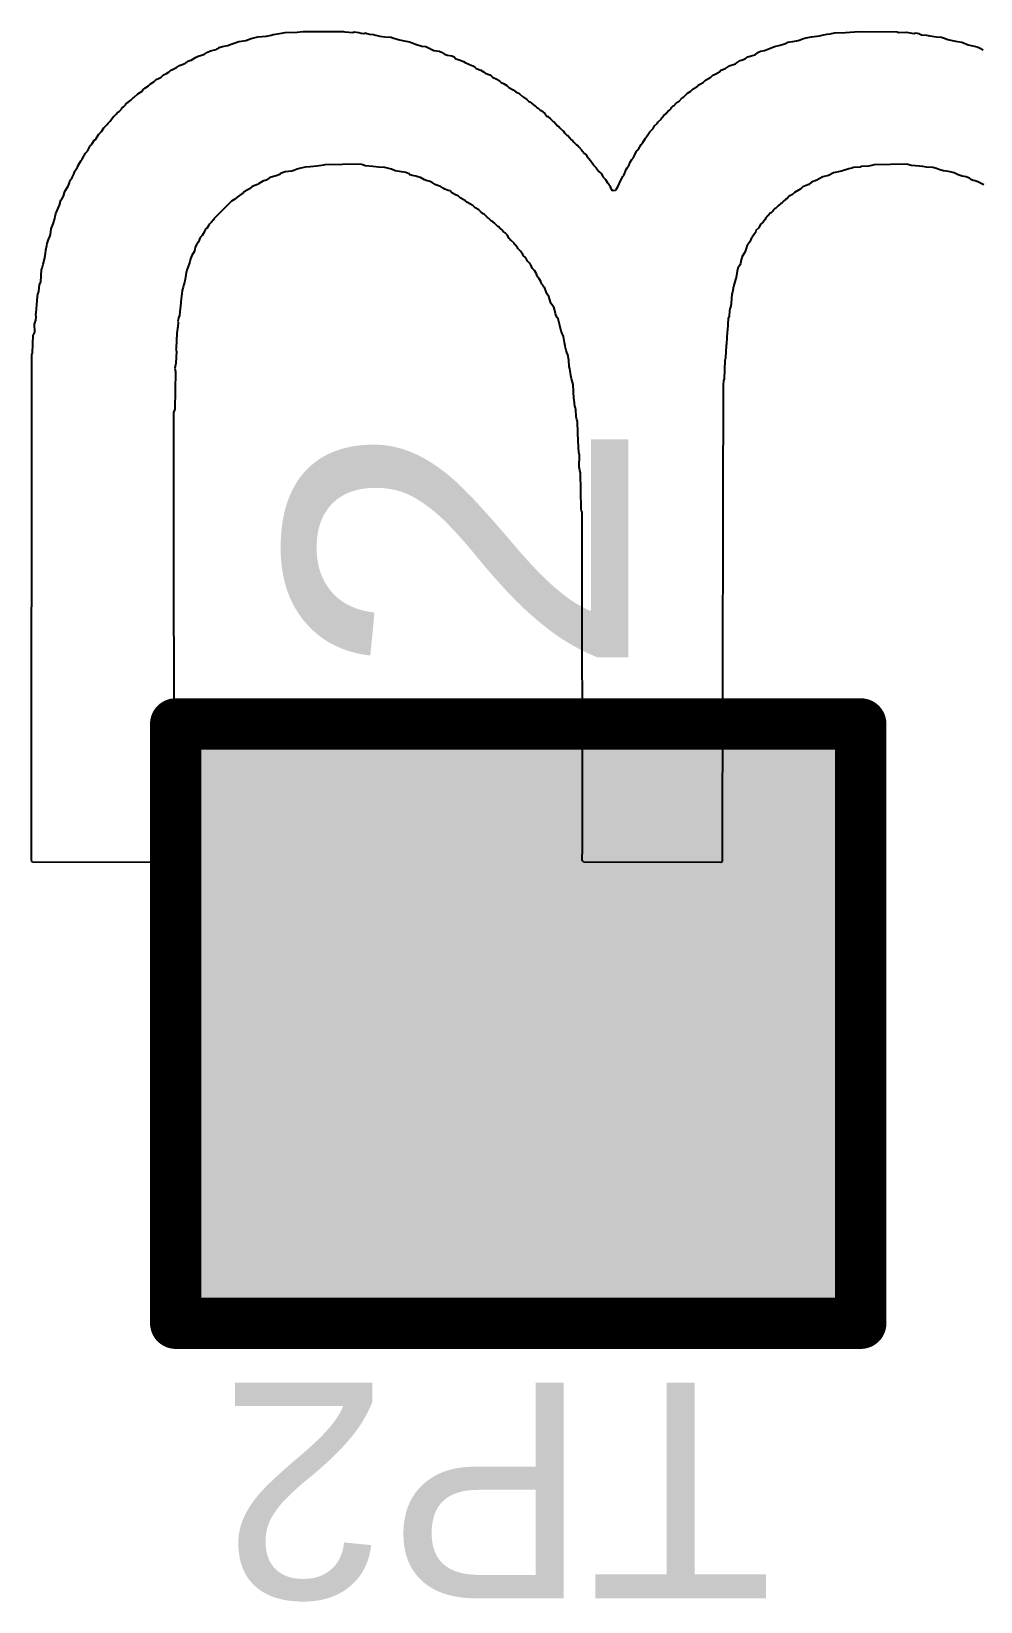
# Model space of a CAD drawing. Header units: inches. Extents: x -0.3 to 12.2, y -3.2 to 4.4.
# Drawn here: x 2.7903 to 2.9012, y 1.7259 to 1.9093 of the extents above; entities that cross this region are included whole.
import ezdxf

# ---------------------------------------------------------------- set-up
doc = ezdxf.new("R2010")
doc.units = ezdxf.units.IN
doc.header["$MEASUREMENT"] = 0
for name, color, linetype in [('Board Layer Stack Bottom Overlay', 54, 'Continuous'), ('Top Assembly', 6, 'Continuous'), ('Top Overlay', 2, 'Continuous'), ('Top Paste', 8, 'Continuous'), ('Top Solder', 216, 'Continuous'), ('TOP_L1', 1, 'Continuous')]:
    doc.layers.add(name, color=color, linetype=linetype)
doc.styles.add('Arial', font='', dxfattribs={"height": 0.2})
doc.styles.get('Arial').set_extended_font_data('Arial')

# ---------------------------------------------------------------- blocks, each defined once
blk = doc.blocks.new('TP_2X1_8_306')
at = {"layer": 'Top Paste'}
blk.add_hatch(color=8, dxfattribs=at).paths.add_polyline_path([(-0.03543, 0.03937), (0.03543, 0.03937), (0.03543, -0.03937), (-0.03543, -0.03937)])
at = {"layer": 'Top Solder'}
blk.add_hatch(color=216, dxfattribs=at).paths.add_polyline_path([(-0.03743, 0.04137), (0.03743, 0.04137), (0.03743, -0.04137), (-0.03743, -0.04137)])
at = {"layer": 'TOP_L1'}
blk.add_hatch(color=1, dxfattribs=at).paths.add_polyline_path([(-0.03543, 0.03937), (0.03543, 0.03937), (0.03543, -0.03937), (-0.03543, -0.03937)])
at = {"layer": 'Top Assembly'}
for points in [[(-0.035, 0.04, 0.006, 0.006, 0), (-0.035, -0.04, 0.006, 0.006, 0)], [(-0.035, 0.04, 0.006, 0.006, 0), (0.035, 0.04, 0.006, 0.006, 0)], [(0.035, 0.04, 0.006, 0.006, 0), (0.035, -0.04, 0.006, 0.006, 0)], [(-0.035, -0.04, 0.006, 0.006, 0), (0.035, -0.04, 0.006, 0.006, 0)]]:
    blk.add_lwpolyline(points, format="xyseb", dxfattribs=at)
for points in [[(-0.0365, 0.04, 0.003, 0.003, 1), (-0.0335, 0.04, 0.003, 0.003, 1)], [(-0.0365, 0.04, 0.003, 0.003, 1), (-0.0335, 0.04, 0.003, 0.003, 1)], [(0.0335, 0.04, 0.003, 0.003, 1), (0.0365, 0.04, 0.003, 0.003, 1)], [(0.0335, 0.04, 0.003, 0.003, 1), (0.0365, 0.04, 0.003, 0.003, 1)], [(-0.0365, -0.04, 0.003, 0.003, 1), (-0.0335, -0.04, 0.003, 0.003, 1)], [(-0.0365, -0.04, 0.003, 0.003, 1), (-0.0335, -0.04, 0.003, 0.003, 1)], [(0.0335, -0.04, 0.003, 0.003, 1), (0.0365, -0.04, 0.003, 0.003, 1)], [(0.0335, -0.04, 0.003, 0.003, 1), (0.0365, -0.04, 0.003, 0.003, 1)]]:
    blk.add_lwpolyline(points, format="xyseb", close=True, dxfattribs=at)
at = {"layer": 'Top Assembly', "style": 'Arial'}
blk.add_text('TP2', height=0.04, dxfattribs=at).set_placement((-0.03143, -0.01285))

msp = doc.modelspace()

# ---------------------------------------------------------------- linework, layer by layer
at = {"layer": 'Board Layer Stack Bottom Overlay'}
for p, q in [((2.82205, 1.90929), (2.82679, 1.90932)), ((2.82679, 1.90932), (2.82696, 1.90926)), ((2.88543, 1.9092), (2.88696, 1.90932)), ((2.88696, 1.90932), (2.89145, 1.90926)), ((2.81225, 1.90744), (2.81265, 1.90755)), ((2.81265, 1.90755), (2.81287, 1.90761)), ((2.81287, 1.90761), (2.81327, 1.90767)), ((2.81327, 1.90767), (2.81356, 1.90778)), ((2.81356, 1.90778), (2.81392, 1.90792)), ((2.81392, 1.90792), (2.81458, 1.90812)), ((2.81458, 1.90812), (2.81512, 1.90821)), ((2.81512, 1.90821), (2.8154, 1.90827)), ((2.8154, 1.90827), (2.81603, 1.90849)), ((2.81603, 1.90849), (2.81634, 1.90858)), ((2.81634, 1.90858), (2.81679, 1.90869)), ((2.81679, 1.90869), (2.81782, 1.90875)), ((2.81782, 1.90875), (2.81799, 1.9088)), ((2.81799, 1.9088), (2.81836, 1.90889)), ((2.81836, 1.90889), (2.81858, 1.90895)), ((2.81858, 1.90895), (2.81887, 1.909)), ((2.81887, 1.909), (2.81955, 1.90912)), ((2.81955, 1.90912), (2.82, 1.90917)), ((2.82, 1.90917), (2.82137, 1.90923)), ((2.82137, 1.90923), (2.82205, 1.90929)), ((2.82696, 1.90926), (2.82787, 1.9092)), ((2.82787, 1.9092), (2.82804, 1.90926)), ((2.82804, 1.90926), (2.82858, 1.90917)), ((2.82858, 1.90917), (2.82887, 1.90912)), ((2.82887, 1.90912), (2.82918, 1.90909)), ((2.82918, 1.90909), (2.82935, 1.90915)), ((2.82935, 1.90915), (2.82952, 1.90909)), ((2.82952, 1.90909), (2.82983, 1.909)), ((2.82983, 1.909), (2.83029, 1.90895)), ((2.83029, 1.90895), (2.83057, 1.90889)), ((2.83057, 1.90889), (2.83105, 1.90875)), ((2.83105, 1.90875), (2.83162, 1.90869)), ((2.83162, 1.90869), (2.83236, 1.90863)), ((2.83236, 1.90863), (2.83265, 1.90852)), ((2.83265, 1.90852), (2.83296, 1.90844)), ((2.83296, 1.90844), (2.83319, 1.90838)), ((2.83319, 1.90838), (2.83367, 1.90824)), ((2.83367, 1.90824), (2.83407, 1.90818)), ((2.83407, 1.90818), (2.83429, 1.90812)), ((2.83429, 1.90812), (2.83463, 1.90807)), ((2.83463, 1.90807), (2.8352, 1.90784)), ((2.8352, 1.90784), (2.83594, 1.90761)), ((2.83594, 1.90761), (2.8364, 1.90755)), ((2.8364, 1.90755), (2.83736, 1.9071)), ((2.87685, 1.90744), (2.87713, 1.90755)), ((2.87713, 1.90755), (2.87778, 1.9077)), ((2.87778, 1.9077), (2.87841, 1.90792)), ((2.87841, 1.90792), (2.87869, 1.90804)), ((2.87869, 1.90804), (2.87892, 1.90809)), ((2.87892, 1.90809), (2.87926, 1.90815)), ((2.87926, 1.90815), (2.87989, 1.90827)), ((2.87989, 1.90827), (2.88011, 1.90832)), ((2.88011, 1.90832), (2.8804, 1.90844)), ((2.8804, 1.90844), (2.88077, 1.90858)), ((2.88077, 1.90858), (2.88145, 1.90869)), ((2.88145, 1.90869), (2.88239, 1.90878)), ((2.88239, 1.90878), (2.88287, 1.90892)), ((2.88287, 1.90892), (2.88327, 1.90898)), ((2.88327, 1.90898), (2.88361, 1.90903)), ((2.88361, 1.90903), (2.88378, 1.90909)), ((2.88378, 1.90909), (2.88418, 1.90915)), ((2.88418, 1.90915), (2.88543, 1.9092)), ((2.89145, 1.90926), (2.89162, 1.9092)), ((2.89162, 1.9092), (2.89256, 1.90923)), ((2.89256, 1.90923), (2.89318, 1.90912)), ((2.89318, 1.90912), (2.89344, 1.90909)), ((2.89344, 1.90909), (2.89361, 1.90915)), ((2.89361, 1.90915), (2.89398, 1.90906)), ((2.89398, 1.90906), (2.89429, 1.90892)), ((2.89429, 1.90892), (2.89486, 1.90886)), ((2.89486, 1.90886), (2.89528, 1.90878)), ((2.89528, 1.90878), (2.89605, 1.90869)), ((2.89605, 1.90869), (2.89662, 1.90863)), ((2.89662, 1.90863), (2.89685, 1.90858)), ((2.89685, 1.90858), (2.89739, 1.90838)), ((2.89739, 1.90838), (2.89787, 1.90824)), ((2.89787, 1.90824), (2.89827, 1.90818)), ((2.89827, 1.90818), (2.89849, 1.90812)), ((2.89849, 1.90812), (2.899, 1.90807)), ((2.899, 1.90807), (2.89974, 1.90773)), ((2.89974, 1.90773), (2.90043, 1.90761)), ((2.90043, 1.90761), (2.90079, 1.90753)), ((2.90079, 1.90753), (2.90108, 1.90741)), ((2.80827, 1.90557), (2.80839, 1.90568)), ((2.80839, 1.90568), (2.8085, 1.90574)), ((2.8085, 1.90574), (2.80861, 1.90585)), ((2.80861, 1.90585), (2.80884, 1.90591)), ((2.80884, 1.90591), (2.80901, 1.90596)), ((2.80901, 1.90596), (2.80952, 1.90625)), ((2.80952, 1.90625), (2.80981, 1.90642)), ((2.80981, 1.90642), (2.8102, 1.90653)), ((2.8102, 1.90653), (2.81057, 1.90667)), ((2.81057, 1.90667), (2.81091, 1.9069)), ((2.81091, 1.9069), (2.81128, 1.90704)), ((2.81128, 1.90704), (2.81194, 1.90719)), ((2.81194, 1.90719), (2.81202, 1.90727)), ((2.81202, 1.90727), (2.81214, 1.90733)), ((2.81214, 1.90733), (2.81225, 1.90744)), ((2.83736, 1.9071), (2.83796, 1.90702)), ((2.83796, 1.90702), (2.83824, 1.9069)), ((2.83824, 1.9069), (2.83858, 1.90667)), ((2.83858, 1.90667), (2.83895, 1.90653)), ((2.83895, 1.90653), (2.83943, 1.90645)), ((2.83943, 1.90645), (2.83972, 1.90633)), ((2.83972, 1.90633), (2.83992, 1.90613)), ((2.83992, 1.90613), (2.8402, 1.90602)), ((2.8402, 1.90602), (2.84043, 1.90596)), ((2.84043, 1.90596), (2.8408, 1.90582)), ((2.8408, 1.90582), (2.841, 1.90568)), ((2.841, 1.90568), (2.84151, 1.90545)), ((2.87256, 1.90554), (2.87276, 1.90568)), ((2.87276, 1.90568), (2.8731, 1.90591)), ((2.8731, 1.90591), (2.87341, 1.90599)), ((2.87341, 1.90599), (2.87369, 1.90611)), ((2.87369, 1.90611), (2.87389, 1.90625)), ((2.87389, 1.90625), (2.87401, 1.90636)), ((2.87401, 1.90636), (2.8744, 1.90648)), ((2.8744, 1.90648), (2.87486, 1.90659)), ((2.87486, 1.90659), (2.87517, 1.90684)), ((2.87517, 1.90684), (2.87548, 1.90699)), ((2.87548, 1.90699), (2.87597, 1.90707)), ((2.87597, 1.90707), (2.87653, 1.9073)), ((2.87653, 1.9073), (2.87685, 1.90744)), ((2.90108, 1.90741), (2.9015, 1.90716)), ((2.80492, 1.90369), (2.8052, 1.90381)), ((2.8052, 1.90381), (2.80549, 1.90398)), ((2.80549, 1.90398), (2.80577, 1.90426)), ((2.80577, 1.90426), (2.80614, 1.9044)), ((2.80614, 1.9044), (2.80645, 1.9046)), ((2.80645, 1.9046), (2.80657, 1.90471)), ((2.80657, 1.90471), (2.80668, 1.90477)), ((2.80668, 1.90477), (2.80731, 1.90511)), ((2.80731, 1.90511), (2.80765, 1.90534)), ((2.80765, 1.90534), (2.80827, 1.90557)), ((2.84151, 1.90545), (2.84188, 1.90531)), ((2.84188, 1.90531), (2.84219, 1.90511)), ((2.84219, 1.90511), (2.8423, 1.905)), ((2.8423, 1.905), (2.84284, 1.9048)), ((2.84284, 1.9048), (2.84316, 1.9046)), ((2.84316, 1.9046), (2.84333, 1.90443)), ((2.84333, 1.90443), (2.84387, 1.90423)), ((2.84387, 1.90423), (2.84407, 1.90409)), ((2.84407, 1.90409), (2.84418, 1.90398)), ((2.84418, 1.90398), (2.84429, 1.90392)), ((2.84429, 1.90392), (2.84469, 1.90375)), ((2.86906, 1.90363), (2.86969, 1.90398)), ((2.86969, 1.90398), (2.86992, 1.9042)), ((2.86992, 1.9042), (2.8702, 1.90432)), ((2.8702, 1.90432), (2.87071, 1.9046)), ((2.87071, 1.9046), (2.87088, 1.90477)), ((2.87088, 1.90477), (2.87142, 1.90497)), ((2.87142, 1.90497), (2.87176, 1.9052)), ((2.87176, 1.9052), (2.87185, 1.90528)), ((2.87185, 1.90528), (2.87256, 1.90554)), ((2.80231, 1.90159), (2.80276, 1.90204)), ((2.80276, 1.90204), (2.80327, 1.90233)), ((2.80327, 1.90233), (2.80336, 1.90241)), ((2.80336, 1.90241), (2.80341, 1.90253)), ((2.80341, 1.90253), (2.8035, 1.90261)), ((2.8035, 1.90261), (2.80361, 1.90267)), ((2.80361, 1.90267), (2.80401, 1.90295)), ((2.80401, 1.90295), (2.80424, 1.90318)), ((2.80424, 1.90318), (2.80464, 1.90341)), ((2.80464, 1.90341), (2.80492, 1.90369)), ((2.84469, 1.90375), (2.84497, 1.90358)), ((2.84497, 1.90358), (2.8452, 1.90335)), ((2.8452, 1.90335), (2.84549, 1.90324)), ((2.84549, 1.90324), (2.84588, 1.90301)), ((2.84588, 1.90301), (2.84611, 1.90278)), ((2.84611, 1.90278), (2.84662, 1.9025)), ((2.84662, 1.9025), (2.84693, 1.90224)), ((2.84693, 1.90224), (2.84725, 1.9021)), ((2.84725, 1.9021), (2.84736, 1.90204)), ((2.84736, 1.90204), (2.8477, 1.9017)), ((2.86651, 1.90165), (2.86696, 1.9021)), ((2.86696, 1.9021), (2.86736, 1.90233)), ((2.86736, 1.90233), (2.86764, 1.90261)), ((2.86764, 1.90261), (2.86804, 1.90284)), ((2.86804, 1.90284), (2.86824, 1.90298)), ((2.86824, 1.90298), (2.86827, 1.90307)), ((2.86827, 1.90307), (2.86838, 1.90312)), ((2.86838, 1.90312), (2.86878, 1.90335)), ((2.86878, 1.90335), (2.86906, 1.90363)), ((2.80055, 1.89994), (2.80086, 1.90025)), ((2.80086, 1.90025), (2.80091, 1.90037)), ((2.80091, 1.90037), (2.801, 1.90045)), ((2.801, 1.90045), (2.80111, 1.90051)), ((2.80111, 1.90051), (2.80137, 1.90077)), ((2.80137, 1.90077), (2.80143, 1.90088)), ((2.80143, 1.90088), (2.80151, 1.90096)), ((2.80151, 1.90096), (2.80162, 1.90102)), ((2.80162, 1.90102), (2.80194, 1.90128)), ((2.80194, 1.90128), (2.80219, 1.90153)), ((2.80219, 1.90153), (2.80231, 1.90159)), ((2.8477, 1.9017), (2.84781, 1.90165)), ((2.84781, 1.90165), (2.84821, 1.90136)), ((2.84821, 1.90136), (2.84844, 1.90113)), ((2.84844, 1.90113), (2.84855, 1.90108)), ((2.84855, 1.90108), (2.84895, 1.90079)), ((2.84895, 1.90079), (2.84918, 1.90057)), ((2.84918, 1.90057), (2.84929, 1.90051)), ((2.84929, 1.90051), (2.84941, 1.9004)), ((2.84941, 1.9004), (2.84952, 1.90034)), ((2.84952, 1.90034), (2.84975, 1.90011)), ((2.86486, 1.90011), (2.86506, 1.90031)), ((2.86506, 1.90031), (2.86511, 1.90042)), ((2.86511, 1.90042), (2.86531, 1.90062)), ((2.86531, 1.90062), (2.86543, 1.90068)), ((2.86543, 1.90068), (2.86557, 1.90082)), ((2.86557, 1.90082), (2.8656, 1.90091)), ((2.8656, 1.90091), (2.86571, 1.90096)), ((2.86571, 1.90096), (2.86583, 1.90108)), ((2.86583, 1.90108), (2.86594, 1.90113)), ((2.86594, 1.90113), (2.86639, 1.90159)), ((2.86639, 1.90159), (2.86651, 1.90165)), ((2.79881, 1.89804), (2.79921, 1.89844)), ((2.79921, 1.89844), (2.79927, 1.89855)), ((2.79927, 1.89855), (2.79955, 1.89883)), ((2.79955, 1.89883), (2.79961, 1.89895)), ((2.79961, 1.89895), (2.79992, 1.89937)), ((2.79992, 1.89937), (2.80003, 1.89943)), ((2.80003, 1.89943), (2.80029, 1.89969)), ((2.80029, 1.89969), (2.80035, 1.8998)), ((2.80035, 1.8998), (2.80043, 1.89988)), ((2.80043, 1.89988), (2.80055, 1.89994)), ((2.84975, 1.90011), (2.84986, 1.90006)), ((2.84986, 1.90006), (2.85029, 1.89974)), ((2.85029, 1.89974), (2.85034, 1.89963)), ((2.85034, 1.89963), (2.85054, 1.89943)), ((2.85054, 1.89943), (2.85066, 1.89937)), ((2.85066, 1.89937), (2.85097, 1.89912)), ((2.85097, 1.89912), (2.85128, 1.89881)), ((2.85128, 1.89881), (2.85139, 1.89875)), ((2.85139, 1.89875), (2.85154, 1.89855)), ((2.85154, 1.89855), (2.85179, 1.89829)), ((2.86313, 1.89827), (2.86347, 1.89861)), ((2.86347, 1.89861), (2.86352, 1.89872)), ((2.86352, 1.89872), (2.86392, 1.89912)), ((2.86392, 1.89912), (2.86398, 1.89923)), ((2.86398, 1.89923), (2.86409, 1.89935)), ((2.86409, 1.89935), (2.86415, 1.89946)), ((2.86415, 1.89946), (2.86449, 1.89974)), ((2.86449, 1.89974), (2.86455, 1.89986)), ((2.86455, 1.89986), (2.86475, 1.90006)), ((2.86475, 1.90006), (2.86486, 1.90011)), ((2.79745, 1.89622), (2.7977, 1.89665)), ((2.7977, 1.89665), (2.79782, 1.8967)), ((2.79782, 1.8967), (2.7979, 1.89679)), ((2.7979, 1.89679), (2.79796, 1.8969)), ((2.79796, 1.8969), (2.79824, 1.8973)), ((2.79824, 1.8973), (2.79847, 1.89753)), ((2.79847, 1.89753), (2.79853, 1.89764)), ((2.79853, 1.89764), (2.79881, 1.89804)), ((2.85179, 1.89829), (2.85191, 1.89824)), ((2.85191, 1.89824), (2.85205, 1.89804)), ((2.85205, 1.89804), (2.85236, 1.89773)), ((2.85236, 1.89773), (2.85247, 1.89767)), ((2.85247, 1.89767), (2.85262, 1.89747)), ((2.85262, 1.89747), (2.85287, 1.89721)), ((2.85287, 1.89721), (2.85298, 1.89716)), ((2.85298, 1.89716), (2.85307, 1.89707)), ((2.85307, 1.89707), (2.85313, 1.89696)), ((2.85313, 1.89696), (2.85344, 1.89665)), ((2.85344, 1.89665), (2.85355, 1.89659)), ((2.85355, 1.89659), (2.8537, 1.89639)), ((2.86176, 1.89633), (2.86205, 1.89685)), ((2.86205, 1.89685), (2.86222, 1.89702)), ((2.86222, 1.89702), (2.86227, 1.89713)), ((2.86227, 1.89713), (2.8625, 1.89747)), ((2.8625, 1.89747), (2.86256, 1.89758)), ((2.86256, 1.89758), (2.86296, 1.89798)), ((2.86296, 1.89798), (2.86313, 1.89827)), ((2.79631, 1.89446), (2.79665, 1.89508)), ((2.79665, 1.89508), (2.79688, 1.89531)), ((2.79688, 1.89531), (2.79722, 1.89594)), ((2.79722, 1.89594), (2.79739, 1.89611)), ((2.79739, 1.89611), (2.79745, 1.89622)), ((2.8537, 1.89639), (2.85401, 1.89608)), ((2.85401, 1.89608), (2.85412, 1.89602)), ((2.85412, 1.89602), (2.85426, 1.89582)), ((2.85426, 1.89582), (2.8546, 1.89548)), ((2.8546, 1.89548), (2.85466, 1.89537)), ((2.85466, 1.89537), (2.85492, 1.89506)), ((2.85492, 1.89506), (2.85517, 1.89486)), ((2.85517, 1.89486), (2.85523, 1.89474)), ((2.85523, 1.89474), (2.85563, 1.89423)), ((2.86063, 1.89452), (2.8608, 1.89491)), ((2.8608, 1.89491), (2.86102, 1.89531)), ((2.86102, 1.89531), (2.86119, 1.89548)), ((2.86119, 1.89548), (2.86154, 1.89611)), ((2.86154, 1.89611), (2.86176, 1.89633)), ((2.79529, 1.89264), (2.79543, 1.89301)), ((2.79543, 1.89301), (2.79566, 1.89335)), ((2.79566, 1.89335), (2.79574, 1.89344)), ((2.79574, 1.89344), (2.79586, 1.89372)), ((2.79586, 1.89372), (2.79614, 1.89423)), ((2.79614, 1.89423), (2.79626, 1.89435)), ((2.79626, 1.89435), (2.79631, 1.89446)), ((2.81998, 1.8929), (2.81944, 1.8927)), ((2.82077, 1.89301), (2.81998, 1.8929)), ((2.821, 1.89307), (2.82077, 1.89301)), ((2.82137, 1.89321), (2.821, 1.89307)), ((2.82165, 1.89332), (2.82137, 1.89321)), ((2.82233, 1.89344), (2.82165, 1.89332)), ((2.8229, 1.89349), (2.82233, 1.89344)), ((2.82367, 1.89358), (2.8229, 1.89349)), ((2.82424, 1.89364), (2.82367, 1.89358)), ((2.82446, 1.89369), (2.82424, 1.89364)), ((2.82463, 1.89375), (2.82446, 1.89369)), ((2.82873, 1.89381), (2.82463, 1.89375)), ((2.82904, 1.89372), (2.82873, 1.89381)), ((2.82932, 1.89361), (2.82904, 1.89372)), ((2.83023, 1.89355), (2.82932, 1.89361)), ((2.83088, 1.89346), (2.83023, 1.89355)), ((2.83162, 1.89341), (2.83088, 1.89346)), ((2.83208, 1.89329), (2.83162, 1.89341)), ((2.83239, 1.89321), (2.83208, 1.89329)), ((2.83284, 1.89304), (2.83239, 1.89321)), ((2.83407, 1.89284), (2.83284, 1.89304)), ((2.83446, 1.89267), (2.83407, 1.89284)), ((2.85563, 1.89423), (2.85591, 1.89383)), ((2.85591, 1.89383), (2.85597, 1.89372)), ((2.85597, 1.89372), (2.85631, 1.89338)), ((2.85631, 1.89338), (2.85637, 1.89327)), ((2.85637, 1.89327), (2.85662, 1.89295)), ((2.85662, 1.89295), (2.85688, 1.8927)), ((2.85955, 1.89247), (2.8598, 1.89318)), ((2.8598, 1.89318), (2.85994, 1.89338)), ((2.85994, 1.89338), (2.86017, 1.89372)), ((2.86017, 1.89372), (2.86026, 1.89403)), ((2.86026, 1.89403), (2.86046, 1.89435)), ((2.86046, 1.89435), (2.86063, 1.89452)), ((2.88403, 1.89281), (2.88344, 1.8925)), ((2.88497, 1.89301), (2.88403, 1.89281)), ((2.8858, 1.89327), (2.88497, 1.89301)), ((2.88616, 1.89335), (2.8858, 1.89327)), ((2.88634, 1.89341), (2.88616, 1.89335)), ((2.88713, 1.89346), (2.88634, 1.89341)), ((2.8873, 1.89352), (2.88713, 1.89346)), ((2.8881, 1.89358), (2.8873, 1.89352)), ((2.88849, 1.89364), (2.8881, 1.89358)), ((2.88878, 1.89375), (2.88849, 1.89364)), ((2.89258, 1.89381), (2.88878, 1.89375)), ((2.89307, 1.89366), (2.89258, 1.89381)), ((2.89358, 1.89361), (2.89307, 1.89366)), ((2.89446, 1.89352), (2.89358, 1.89361)), ((2.89486, 1.89346), (2.89446, 1.89352)), ((2.8956, 1.89341), (2.89486, 1.89346)), ((2.89605, 1.89329), (2.8956, 1.89341)), ((2.89642, 1.89315), (2.89605, 1.89329)), ((2.89687, 1.89304), (2.89642, 1.89315)), ((2.89716, 1.89298), (2.89687, 1.89304)), ((2.89764, 1.8929), (2.89716, 1.89298)), ((2.8981, 1.89278), (2.89764, 1.8929)), ((2.79427, 1.89071), (2.79464, 1.89125)), ((2.79464, 1.89125), (2.79478, 1.89162)), ((2.79478, 1.89162), (2.79484, 1.89185)), ((2.79484, 1.89185), (2.79512, 1.89224)), ((2.79512, 1.89224), (2.79529, 1.89264)), ((2.81611, 1.89119), (2.81583, 1.89091)), ((2.81674, 1.89142), (2.81611, 1.89119)), ((2.81685, 1.89153), (2.81674, 1.89142)), ((2.81736, 1.89182), (2.81685, 1.89153)), ((2.81776, 1.89193), (2.81736, 1.89182)), ((2.81816, 1.89221), (2.81776, 1.89193)), ((2.81836, 1.8923), (2.81816, 1.89221)), ((2.81895, 1.89244), (2.81836, 1.8923)), ((2.81935, 1.89261), (2.81895, 1.89244)), ((2.81944, 1.8927), (2.81935, 1.89261)), ((2.83455, 1.89258), (2.83446, 1.89267)), ((2.83483, 1.89247), (2.83455, 1.89258)), ((2.83526, 1.89239), (2.83483, 1.89247)), ((2.83549, 1.89233), (2.83526, 1.89239)), ((2.8358, 1.89224), (2.83549, 1.89233)), ((2.83625, 1.89196), (2.8358, 1.89224)), ((2.83657, 1.89187), (2.83625, 1.89196)), ((2.83679, 1.89182), (2.83657, 1.89187)), ((2.83716, 1.89168), (2.83679, 1.89182)), ((2.8375, 1.89145), (2.83716, 1.89168)), ((2.83779, 1.89133), (2.8375, 1.89145)), ((2.8381, 1.89125), (2.83779, 1.89133)), ((2.83844, 1.89102), (2.8381, 1.89125)), ((2.83864, 1.89088), (2.83844, 1.89102)), ((2.85688, 1.8927), (2.8571, 1.8923)), ((2.8571, 1.8923), (2.85739, 1.89202)), ((2.85739, 1.89202), (2.85762, 1.89162)), ((2.85762, 1.89162), (2.85773, 1.8915)), ((2.85773, 1.8915), (2.85779, 1.89139)), ((2.85779, 1.89139), (2.8579, 1.89128)), ((2.8579, 1.89128), (2.85796, 1.89105)), ((2.85796, 1.89105), (2.85816, 1.89074)), ((2.85869, 1.89094), (2.85887, 1.89122)), ((2.85887, 1.89122), (2.85915, 1.89185)), ((2.85915, 1.89185), (2.85943, 1.89236)), ((2.85943, 1.89236), (2.85955, 1.89247)), ((2.88045, 1.89116), (2.8802, 1.89091)), ((2.88082, 1.89131), (2.88045, 1.89116)), ((2.88114, 1.89145), (2.88082, 1.89131)), ((2.88145, 1.8917), (2.88114, 1.89145)), ((2.88207, 1.89193), (2.88145, 1.8917)), ((2.88236, 1.8921), (2.88207, 1.89193)), ((2.88276, 1.89233), (2.88236, 1.8921)), ((2.88344, 1.8925), (2.88276, 1.89233)), ((2.89858, 1.89258), (2.8981, 1.89278)), ((2.89903, 1.89241), (2.89858, 1.89258)), ((2.89952, 1.89233), (2.89903, 1.89241)), ((2.8998, 1.89221), (2.89952, 1.89233)), ((2.89991, 1.89216), (2.8998, 1.89221)), ((2.90006, 1.89202), (2.89991, 1.89216)), ((2.90034, 1.8919), (2.90006, 1.89202)), ((2.90057, 1.89185), (2.90034, 1.8919)), ((2.90088, 1.89176), (2.90057, 1.89185)), ((2.90159, 1.89139), (2.90088, 1.89176)), ((2.79364, 1.889), (2.79378, 1.8896)), ((2.79378, 1.8896), (2.79393, 1.8898)), ((2.79393, 1.8898), (2.7941, 1.89008)), ((2.7941, 1.89008), (2.79421, 1.89048)), ((2.79421, 1.89048), (2.79427, 1.89071)), ((2.81373, 1.88949), (2.81165, 1.88741)), ((2.81412, 1.88972), (2.81373, 1.88949)), ((2.81438, 1.88997), (2.81412, 1.88972)), ((2.81492, 1.89034), (2.81438, 1.88997)), ((2.81503, 1.8904), (2.81492, 1.89034)), ((2.8152, 1.89057), (2.81503, 1.8904)), ((2.81583, 1.89091), (2.8152, 1.89057)), ((2.83901, 1.89074), (2.83864, 1.89088)), ((2.83924, 1.89068), (2.83901, 1.89074)), ((2.83946, 1.89045), (2.83924, 1.89068)), ((2.83997, 1.89017), (2.83946, 1.89045)), ((2.8402, 1.89011), (2.83997, 1.89017)), ((2.84043, 1.88989), (2.8402, 1.89011)), ((2.84105, 1.88954), (2.84043, 1.88989)), ((2.84128, 1.88932), (2.84105, 1.88954)), ((2.84191, 1.88898), (2.84128, 1.88932)), ((2.85816, 1.89074), (2.85855, 1.89079)), ((2.85855, 1.89079), (2.85869, 1.89094)), ((2.87787, 1.8892), (2.87756, 1.88895)), ((2.87798, 1.88926), (2.87787, 1.8892)), ((2.87801, 1.88935), (2.87798, 1.88926)), ((2.87813, 1.88946), (2.87801, 1.88935)), ((2.87844, 1.88972), (2.87813, 1.88946)), ((2.87855, 1.88977), (2.87844, 1.88972)), ((2.87884, 1.89006), (2.87855, 1.88977)), ((2.87923, 1.89028), (2.87884, 1.89006)), ((2.87946, 1.89051), (2.87923, 1.89028)), ((2.8802, 1.89091), (2.87946, 1.89051)), ((2.79288, 1.88682), (2.79307, 1.88747)), ((2.79307, 1.88747), (2.79313, 1.8877)), ((2.79313, 1.8877), (2.79319, 1.88804)), ((2.79319, 1.88804), (2.79364, 1.889)), ((2.8116, 1.8873), (2.81134, 1.88699)), ((2.81165, 1.88741), (2.8116, 1.8873)), ((2.84219, 1.88869), (2.84191, 1.88898)), ((2.84259, 1.88847), (2.84219, 1.88869)), ((2.84279, 1.88827), (2.84259, 1.88847)), ((2.8431, 1.88801), (2.84279, 1.88827)), ((2.84321, 1.88795), (2.8431, 1.88801)), ((2.84361, 1.88756), (2.84321, 1.88795)), ((2.84372, 1.8875), (2.84361, 1.88756)), ((2.84407, 1.88716), (2.84372, 1.8875)), ((2.87602, 1.88736), (2.87577, 1.88699)), ((2.87608, 1.88747), (2.87602, 1.88736)), ((2.87636, 1.88776), (2.87608, 1.88747)), ((2.87642, 1.88787), (2.87636, 1.88776)), ((2.87662, 1.88807), (2.87642, 1.88787)), ((2.87673, 1.88812), (2.87662, 1.88807)), ((2.87693, 1.88832), (2.87673, 1.88812)), ((2.87699, 1.88844), (2.87693, 1.88832)), ((2.87713, 1.88858), (2.87699, 1.88844)), ((2.87724, 1.88864), (2.87713, 1.88858)), ((2.87756, 1.88895), (2.87724, 1.88864)), ((2.79251, 1.88537), (2.79256, 1.8856)), ((2.79256, 1.8856), (2.79265, 1.88625)), ((2.79265, 1.88625), (2.79288, 1.88682)), ((2.81029, 1.88548), (2.81006, 1.88526)), ((2.81052, 1.88588), (2.81029, 1.88548)), ((2.81063, 1.88616), (2.81052, 1.88588)), ((2.81071, 1.88625), (2.81063, 1.88616)), ((2.81083, 1.88631), (2.81071, 1.88625)), ((2.81108, 1.88668), (2.81083, 1.88631)), ((2.81114, 1.88679), (2.81108, 1.88668)), ((2.81134, 1.88699), (2.81114, 1.88679)), ((2.84418, 1.8871), (2.84407, 1.88716)), ((2.84429, 1.88699), (2.84418, 1.8871)), ((2.84441, 1.88693), (2.84429, 1.88699)), ((2.8448, 1.88653), (2.84441, 1.88693)), ((2.84492, 1.88648), (2.8448, 1.88653)), ((2.84503, 1.88636), (2.84492, 1.88648)), ((2.84514, 1.88631), (2.84503, 1.88636)), ((2.8454, 1.88605), (2.84514, 1.88631)), ((2.84546, 1.88594), (2.8454, 1.88605)), ((2.84554, 1.88585), (2.84546, 1.88594)), ((2.84566, 1.88579), (2.84554, 1.88585)), ((2.84591, 1.88554), (2.84566, 1.88579)), ((2.84614, 1.88514), (2.84591, 1.88554)), ((2.87489, 1.88582), (2.87452, 1.88528)), ((2.87494, 1.88605), (2.87489, 1.88582)), ((2.87528, 1.88639), (2.87494, 1.88605)), ((2.87551, 1.88679), (2.87528, 1.88639)), ((2.87565, 1.88693), (2.87551, 1.88679)), ((2.87577, 1.88699), (2.87565, 1.88693)), ((2.79199, 1.88338), (2.79205, 1.88378)), ((2.79205, 1.88378), (2.79214, 1.88432)), ((2.79214, 1.88432), (2.79219, 1.88454)), ((2.79219, 1.88454), (2.79236, 1.885)), ((2.79236, 1.885), (2.79251, 1.88537)), ((2.80938, 1.88366), (2.8091, 1.88315)), ((2.80949, 1.88412), (2.80938, 1.88366)), ((2.80961, 1.8844), (2.80949, 1.88412)), ((2.80972, 1.88452), (2.80961, 1.8844)), ((2.80986, 1.88472), (2.80972, 1.88452)), ((2.81006, 1.88526), (2.80986, 1.88472)), ((2.8462, 1.88503), (2.84614, 1.88514)), ((2.84628, 1.88494), (2.8462, 1.88503)), ((2.84639, 1.88489), (2.84628, 1.88494)), ((2.84671, 1.88457), (2.84639, 1.88489)), ((2.84676, 1.88446), (2.84671, 1.88457)), ((2.84685, 1.88437), (2.84676, 1.88446)), ((2.8471, 1.88406), (2.84685, 1.88437)), ((2.84716, 1.88395), (2.8471, 1.88406)), ((2.84745, 1.88366), (2.84716, 1.88395)), ((2.84773, 1.88327), (2.84745, 1.88366)), ((2.87375, 1.88372), (2.87364, 1.88344)), ((2.87381, 1.88395), (2.87375, 1.88372)), ((2.87392, 1.88435), (2.87381, 1.88395)), ((2.87401, 1.88443), (2.87392, 1.88435)), ((2.87426, 1.88474), (2.87401, 1.88443)), ((2.87443, 1.8852), (2.87426, 1.88474)), ((2.87452, 1.88528), (2.87443, 1.8852)), ((2.7916, 1.88168), (2.79171, 1.88213)), ((2.79171, 1.88213), (2.79188, 1.8827)), ((2.79188, 1.8827), (2.79199, 1.88338)), ((2.80878, 1.88216), (2.80853, 1.88156)), ((2.80884, 1.88239), (2.80878, 1.88216)), ((2.80893, 1.88276), (2.80884, 1.88239)), ((2.8091, 1.88315), (2.80893, 1.88276)), ((2.84779, 1.88315), (2.84773, 1.88327)), ((2.84807, 1.88287), (2.84779, 1.88315)), ((2.8483, 1.88247), (2.84807, 1.88287)), ((2.84853, 1.88224), (2.8483, 1.88247)), ((2.84858, 1.88213), (2.84853, 1.88224)), ((2.84867, 1.88205), (2.84858, 1.88213)), ((2.84881, 1.88168), (2.84867, 1.88205)), ((2.87307, 1.88202), (2.87284, 1.88168)), ((2.87315, 1.88222), (2.87307, 1.88202)), ((2.87324, 1.88264), (2.87315, 1.88222)), ((2.87335, 1.88304), (2.87324, 1.88264)), ((2.87364, 1.88344), (2.87335, 1.88304)), ((2.79131, 1.87974), (2.79143, 1.88003)), ((2.79143, 1.88003), (2.79154, 1.88151)), ((2.79154, 1.88151), (2.7916, 1.88168)), ((2.80822, 1.88), (2.80816, 1.87977)), ((2.8083, 1.88037), (2.80822, 1.88)), ((2.80836, 1.8806), (2.8083, 1.88037)), ((2.80841, 1.88116), (2.80836, 1.8806)), ((2.80853, 1.88156), (2.80841, 1.88116)), ((2.84909, 1.88139), (2.84881, 1.88168)), ((2.84932, 1.88099), (2.84909, 1.88139)), ((2.84943, 1.88071), (2.84932, 1.88099)), ((2.84949, 1.8806), (2.84943, 1.88071)), ((2.8496, 1.88048), (2.84949, 1.8806)), ((2.84983, 1.88009), (2.8496, 1.88048)), ((2.84995, 1.8798), (2.84983, 1.88009)), ((2.87259, 1.88034), (2.87233, 1.87952)), ((2.87264, 1.88057), (2.87259, 1.88034)), ((2.87276, 1.88131), (2.87264, 1.88057)), ((2.87284, 1.88168), (2.87276, 1.88131)), ((2.79097, 1.87736), (2.79106, 1.87835)), ((2.79106, 1.87835), (2.79111, 1.87864)), ((2.79111, 1.87864), (2.7912, 1.87895)), ((2.7912, 1.87895), (2.79131, 1.87974)), ((2.80782, 1.87812), (2.80776, 1.87722)), ((2.8079, 1.87866), (2.80782, 1.87812)), ((2.80796, 1.87906), (2.8079, 1.87866)), ((2.80807, 1.87946), (2.80796, 1.87906)), ((2.80816, 1.87977), (2.80807, 1.87946)), ((2.85012, 1.87963), (2.84995, 1.8798)), ((2.85017, 1.87952), (2.85012, 1.87963)), ((2.85026, 1.87943), (2.85017, 1.87952)), ((2.85046, 1.87889), (2.85026, 1.87943)), ((2.85057, 1.87861), (2.85046, 1.87889)), ((2.85077, 1.87835), (2.85057, 1.87861)), ((2.85091, 1.87798), (2.85077, 1.87835)), ((2.87216, 1.87861), (2.87207, 1.87756)), ((2.87222, 1.87884), (2.87216, 1.87861)), ((2.87233, 1.87952), (2.87222, 1.87884)), ((2.79086, 1.87628), (2.79092, 1.87645)), ((2.79092, 1.87645), (2.79097, 1.87736)), ((2.8077, 1.87693), (2.80765, 1.87614)), ((2.80776, 1.87722), (2.8077, 1.87693)), ((2.85102, 1.87759), (2.85091, 1.87798)), ((2.8512, 1.8773), (2.85102, 1.87759)), ((2.85134, 1.8771), (2.8512, 1.8773)), ((2.85148, 1.87673), (2.85134, 1.8771)), ((2.85154, 1.87634), (2.85148, 1.87673)), ((2.85171, 1.87594), (2.85154, 1.87634)), ((2.87188, 1.87668), (2.87182, 1.87605)), ((2.87193, 1.8769), (2.87188, 1.87668)), ((2.87202, 1.87722), (2.87193, 1.8769)), ((2.87207, 1.87756), (2.87202, 1.87722)), ((2.79072, 1.87511), (2.79077, 1.87534)), ((2.79074, 1.87418), (2.79072, 1.87511)), ((2.79077, 1.87534), (2.79086, 1.8756)), ((2.79092, 1.87599), (2.79086, 1.87628)), ((2.79086, 1.8756), (2.79092, 1.87599)), ((2.80739, 1.87463), (2.80733, 1.87406)), ((2.80745, 1.8748), (2.80739, 1.87463)), ((2.80748, 1.87563), (2.80745, 1.87548)), ((2.80745, 1.87548), (2.8075, 1.87531)), ((2.8075, 1.87531), (2.80745, 1.8748)), ((2.80753, 1.87585), (2.80748, 1.87563)), ((2.80765, 1.87614), (2.80753, 1.87585)), ((2.85185, 1.87574), (2.85171, 1.87594)), ((2.85196, 1.87545), (2.85185, 1.87574)), ((2.85205, 1.87497), (2.85196, 1.87545)), ((2.85222, 1.87429), (2.85205, 1.87497)), ((2.87171, 1.87577), (2.87165, 1.8744)), ((2.87182, 1.87605), (2.87171, 1.87577)), ((2.79046, 1.87173), (2.79052, 1.87281)), ((2.79052, 1.87281), (2.79057, 1.87378)), ((2.79057, 1.87378), (2.79074, 1.87418)), ((2.80733, 1.87406), (2.80725, 1.87233)), ((2.8525, 1.87366), (2.85222, 1.87429)), ((2.85256, 1.87321), (2.8525, 1.87366)), ((2.85262, 1.87298), (2.85256, 1.87321)), ((2.85267, 1.87259), (2.85262, 1.87298)), ((2.87148, 1.87264), (2.87142, 1.87117)), ((2.87154, 1.87281), (2.87148, 1.87264)), ((2.87159, 1.87423), (2.87154, 1.87281)), ((2.87165, 1.8744), (2.87159, 1.87423)), ((2.79035, 1.81259), (2.7904, 1.87156)), ((2.7904, 1.87156), (2.79046, 1.87173)), ((2.80725, 1.87233), (2.80722, 1.87213)), ((2.80722, 1.87213), (2.80728, 1.87196)), ((2.80728, 1.87196), (2.80722, 1.87054)), ((2.85273, 1.87236), (2.85267, 1.87259)), ((2.85281, 1.87205), (2.85273, 1.87236)), ((2.85287, 1.87182), (2.85281, 1.87205)), ((2.85298, 1.87153), (2.85287, 1.87182)), ((2.8531, 1.87091), (2.85298, 1.87153)), ((2.85316, 1.87017), (2.8531, 1.87091)), ((2.87131, 1.87088), (2.87125, 1.86872)), ((2.87142, 1.87117), (2.87131, 1.87088)), ((2.80716, 1.87037), (2.80711, 1.86997)), ((2.80711, 1.86997), (2.80716, 1.86957)), ((2.80716, 1.86957), (2.80711, 1.8652)), ((2.80722, 1.87054), (2.80716, 1.87037)), ((2.85321, 1.86989), (2.85316, 1.87017)), ((2.85327, 1.86966), (2.85321, 1.86989)), ((2.85335, 1.86912), (2.85327, 1.86966)), ((2.85341, 1.86872), (2.85335, 1.86912)), ((2.85355, 1.86835), (2.85341, 1.86872)), ((2.85361, 1.86807), (2.85355, 1.86835)), ((2.8537, 1.86645), (2.85361, 1.86807)), ((2.87114, 1.86798), (2.87108, 1.85395)), ((2.87119, 1.86855), (2.87114, 1.86798)), ((2.87125, 1.86872), (2.87119, 1.86855)), ((2.85375, 1.86628), (2.8537, 1.86645)), ((2.85381, 1.86554), (2.85375, 1.86628)), ((2.85387, 1.86531), (2.85381, 1.86554)), ((2.85392, 1.86514), (2.85387, 1.86531)), ((2.80711, 1.8652), (2.80694, 1.8648)), ((2.80694, 1.8648), (2.80697, 1.8125)), ((2.85398, 1.86429), (2.85392, 1.86514)), ((2.85406, 1.86398), (2.85398, 1.86429)), ((2.85412, 1.86375), (2.85406, 1.86398)), ((2.85418, 1.86239), (2.85412, 1.86375)), ((2.85424, 1.86074), (2.85418, 1.86239)), ((2.85429, 1.86017), (2.85424, 1.86074)), ((2.85435, 1.85983), (2.85429, 1.86017)), ((2.85432, 1.85844), (2.85435, 1.85983)), ((2.85438, 1.85804), (2.85432, 1.85844)), ((2.85449, 1.85776), (2.85438, 1.85804)), ((2.85455, 1.85355), (2.85449, 1.85776)), ((2.8546, 1.85333), (2.85455, 1.85355)), ((2.85466, 1.85315), (2.8546, 1.85333)), ((2.85472, 1.8139), (2.85466, 1.85315)), ((2.87108, 1.85395), (2.87102, 1.81236)), ((2.7904, 1.81236), (2.79035, 1.81259)), ((2.79049, 1.81228), (2.7904, 1.81236)), ((2.80645, 1.81222), (2.79049, 1.81228)), ((2.80685, 1.81233), (2.80645, 1.81222)), ((2.80697, 1.8125), (2.80685, 1.81233)), ((2.85466, 1.81248), (2.85472, 1.8139)), ((2.85486, 1.81228), (2.85466, 1.81248)), ((2.87088, 1.81222), (2.85486, 1.81228)), ((2.87102, 1.81236), (2.87088, 1.81222))]:
    msp.add_line(p, q, dxfattribs=at)

# ---------------------------------------------------------------- block references
at = {"rotation": 90}
msp.add_blockref('TP_2X1_8_306', (2.8472, 1.79342), dxfattribs=at)

# ---------------------------------------------------------------- texts
at = {"layer": 'Top Overlay', "style": 'Arial'}
msp.add_text('TP2', height=0.025197, rotation=180, dxfattribs=at).set_placement((2.87691, 1.75148))

doc.saveas('drawing.dxf')
